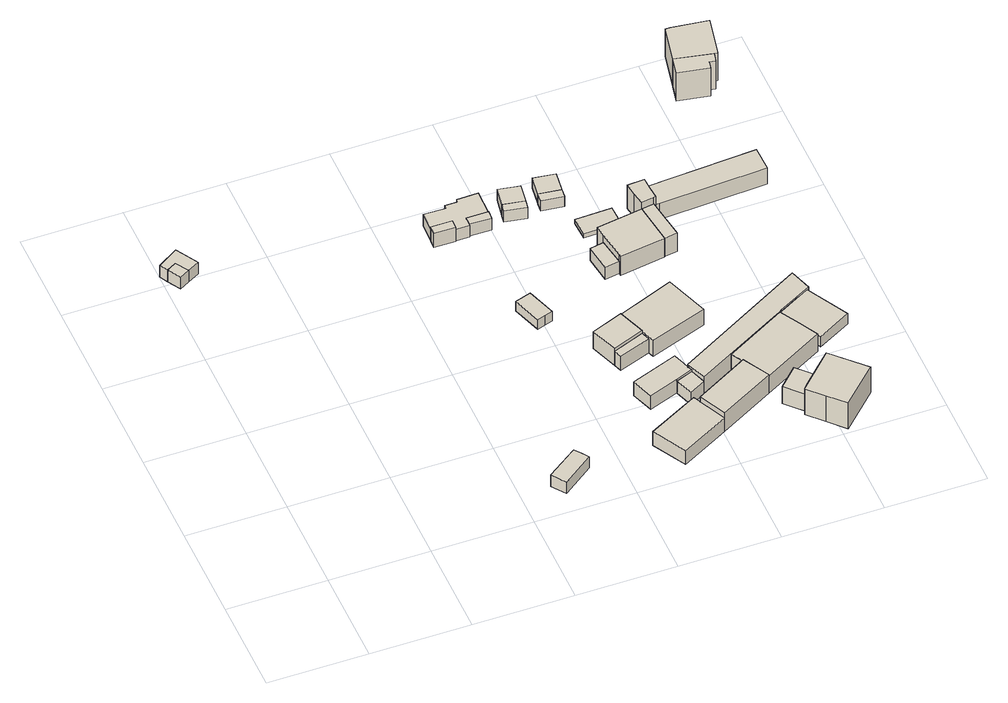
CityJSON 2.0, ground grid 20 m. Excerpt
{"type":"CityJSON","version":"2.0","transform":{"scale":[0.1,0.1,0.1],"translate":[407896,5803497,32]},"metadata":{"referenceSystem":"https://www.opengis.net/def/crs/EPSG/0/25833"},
"CityObjects":{
"building1":{"type":"Building","attributes":{"Gemeindeschluessel":"11000009","BezugspunktDach":"2200","function":"51009_1610","measuredHeight":3.01,"storeysAboveGround":0},"address":[{"country":"Germany","locality":"Berlin"}],"geometry":[{"type":"Solid","lod":"1","boundaries":[[[[0,1,2,3]],[[4,5,6,7]],[[4,7,3,2]],[[5,4,2,1]],[[6,5,1,0]],[[7,6,0,3]]]]}]},
"building2":{"type":"Building","attributes":{"Gemeindeschluessel":"11000009","BezugspunktDach":"2200","function":"31001_1010","measuredHeight":2.99,"storeysAboveGround":1},"address":[{"country":"Germany","locality":"Berlin","thoroughfareNumber":"3 (3)","thoroughfareName":"Alt-Schmöckwitz"}],"geometry":[{"type":"Solid","lod":"1","boundaries":[[[[3,2,1,8,9,10]],[[11,12,5,4,7,13]],[[11,13,10,9]],[[12,11,9,8]],[[5,12,8,1]],[[4,5,1,2]],[[7,4,2,3]],[[13,7,3,10]]]]}]},
"building3":{"type":"Building","attributes":{"Gemeindeschluessel":"11000009","BezugspunktDach":"2200","function":"31001_2000","measuredHeight":3.26,"storeysAboveGround":1},"address":[{"country":"Germany","locality":"Berlin","thoroughfareNumber":"5 (8)","thoroughfareName":"Alt-Schmöckwitz"}],"geometry":[{"type":"Solid","lod":"1","boundaries":[[[[14,15,16,17,18]],[[19,20,21,22,23]],[[19,23,18,17]],[[20,19,17,16]],[[21,20,16,15]],[[22,21,15,14]],[[23,22,14,18]]]]}]},
"building4":{"type":"Building","attributes":{"Gemeindeschluessel":"11000009","BezugspunktDach":"2200","function":"51009_1610","measuredHeight":3.65,"storeysAboveGround":0},"address":[{"country":"Germany","locality":"Berlin"}],"geometry":[{"type":"Solid","lod":"1","boundaries":[[[[24,25,26,27]],[[28,29,30,31]],[[28,31,27,26]],[[29,28,26,25]],[[30,29,25,24]],[[31,30,24,27]]]]}]},
"building5":{"type":"Building","attributes":{"Gemeindeschluessel":"11000009","BezugspunktDach":"2200","function":"31001_1010","measuredHeight":2.72,"storeysAboveGround":1},"address":[{"country":"Germany","locality":"Berlin","thoroughfareNumber":"5 (5)","thoroughfareName":"Alt-Schmöckwitz"}],"geometry":[{"type":"Solid","lod":"1","boundaries":[[[[32,33,34,35,36]],[[37,38,39,40,41]],[[37,41,36,35]],[[38,37,35,34]],[[39,38,34,33]],[[40,39,33,32]],[[41,40,32,36]]]]}]},
"building6":{"type":"Building","attributes":{"Gemeindeschluessel":"11000009","BezugspunktDach":"2200","function":"31001_1010","measuredHeight":3.06,"storeysAboveGround":1},"address":[{"country":"Germany","locality":"Berlin","thoroughfareNumber":"4 (6)","thoroughfareName":"Alt-Schmöckwitz"}],"geometry":[{"type":"Solid","lod":"1","boundaries":[[[[42,43,44,45,46,47,48,49,50,51,52,53]],[[54,55,56,57,58,59,60,61,62,63,64,65]],[[54,65,53,52]],[[55,54,52,51]],[[56,55,51,50]],[[57,56,50,49]],[[58,57,49,48]],[[59,58,48,47]],[[60,59,47,46]],[[61,60,46,45]],[[62,61,45,44]],[[63,62,44,43]],[[64,63,43,42]],[[65,64,42,53]]]]}]},
"building7":{"type":"Building","attributes":{"Gemeindeschluessel":"11000009","BezugspunktDach":"2200","function":"51009_1610","measuredHeight":3.07,"storeysAboveGround":0},"address":[{"country":"Germany","locality":"Berlin"}],"geometry":[{"type":"Solid","lod":"1","boundaries":[[[[66,67,68,69]],[[70,71,72,73]],[[70,73,69,68]],[[71,70,68,67]],[[72,71,67,66]],[[73,72,66,69]]]]}]},
"building8":{"type":"Building","attributes":{"Gemeindeschluessel":"11000009","BezugspunktDach":"2200","function":"51009_1610","measuredHeight":3.82,"storeysAboveGround":0},"address":[{"country":"Germany","locality":"Berlin"}],"geometry":[{"type":"Solid","lod":"1","boundaries":[[[[74,75,76,77]],[[78,79,80,81]],[[78,81,77,76]],[[79,78,76,75]],[[80,79,75,74]],[[81,80,74,77]]]]}]},
"building9":{"type":"Building","attributes":{"Gemeindeschluessel":"11000009","BezugspunktDach":"2200","function":"51009_1610","measuredHeight":2.91,"storeysAboveGround":0},"address":[{"country":"Germany","locality":"Berlin"}],"geometry":[{"type":"Solid","lod":"1","boundaries":[[[[82,83,84,85]],[[86,87,88,89]],[[86,89,85,84]],[[87,86,84,83]],[[88,87,83,82]],[[89,88,82,85]]]]}]},
"building10":{"type":"Building","attributes":{"Gemeindeschluessel":"11000009","function":"31001_2000"},"address":[{"country":"Germany","locality":"Berlin","thoroughfareNumber":"5 (7)","thoroughfareName":"Alt-Schmöckwitz"}],"children":["building10-1","building10-2"]},
"building10-1":{"type":"BuildingPart","attributes":{"BezugspunktDach":"2200","measuredHeight":4.79,"storeysAboveGround":1},"parents":["building10"],"geometry":[{"type":"Solid","lod":"1","boundaries":[[[[90,91,92,93,94,95]],[[96,97,98,79,78,99]],[[96,99,95,94]],[[97,96,94,93]],[[98,97,93,92]],[[79,98,92,91]],[[78,79,91,90]],[[99,78,90,95]]]]}]},
"building10-2":{"type":"BuildingPart","attributes":{"BezugspunktDach":"2200","measuredHeight":4.76,"storeysAboveGround":1},"parents":["building10"],"geometry":[{"type":"MultiSurface","lod":"1","boundaries":[[[100,101,102,103]],[[99,78,81,104]],[[99,104,103,102]],[[90,95,102,101]],[[81,78,101,100]],[[104,81,100,103]],[[78,99,95,90]]]}]},
"building11":{"type":"Building","attributes":{"Gemeindeschluessel":"11000009","BezugspunktDach":"2200","function":"31001_1010","measuredHeight":2.85,"storeysAboveGround":1},"address":[{"country":"Germany","locality":"Berlin","thoroughfareNumber":"4 (5)","thoroughfareName":"Alt-Schmöckwitz"}],"geometry":[{"type":"Solid","lod":"1","boundaries":[[[[83,105,106,84]],[[107,108,109,110]],[[107,110,84,106]],[[108,107,106,105]],[[109,108,105,83]],[[110,109,83,84]]]]}]},
"building12":{"type":"Building","attributes":{"Gemeindeschluessel":"11000009","function":"31001_2000"},"address":[{"country":"Germany","locality":"Berlin","thoroughfareNumber":"5A (1)","thoroughfareName":"Alt-Schmöckwitz"}],"children":["building12-1","building12-2","building12-3"]},
"building12-1":{"type":"BuildingPart","attributes":{"BezugspunktDach":"2200","measuredHeight":4.97,"storeysAboveGround":1},"parents":["building12"],"geometry":[{"type":"MultiSurface","lod":"1","boundaries":[[[111,112,113,114,115]],[[116,117,118,119,120]],[[116,120,115,114]],[[117,116,114,113]],[[118,117,113,112]],[[119,118,112,111]],[[120,121,122,115]],[[119,111,122,121]]]}]},
"building12-2":{"type":"BuildingPart","attributes":{"BezugspunktDach":"2200","measuredHeight":5.75,"storeysAboveGround":1},"parents":["building12"],"geometry":[{"type":"MultiSurface","lod":"1","boundaries":[[[123,124,125,126]],[[121,119,127,128]],[[121,128,126,125]],[[119,111,122,125,124]],[[127,119,124,123]],[[129,130,131,123,126]],[[132,121,122,111,119]],[[128,133,130,129]],[[133,127,131,130]]]}]},
"building12-3":{"type":"BuildingPart","attributes":{"BezugspunktDach":"2200","measuredHeight":5.43,"storeysAboveGround":1},"parents":["building12"],"geometry":[{"type":"MultiSurface","lod":"1","boundaries":[[[134,131,130,135,136]],[[137,133,127,138,139]],[[137,139,136,135]],[[137,135,129,128]],[[138,127,131,134]],[[139,138,134,136]],[[133,128,129,130]],[[127,133,130,131]]]}]},
"building13":{"type":"Building","attributes":{"Gemeindeschluessel":"11000009","BezugspunktDach":"2200","function":"31001_1010","measuredHeight":3.5,"storeysAboveGround":1},"address":[{"country":"Germany","locality":"Berlin","thoroughfareNumber":"5 (4)","thoroughfareName":"Alt-Schmöckwitz"}],"geometry":[{"type":"Solid","lod":"1","boundaries":[[[[140,141,142,143]],[[144,145,146,147]],[[144,147,143,142]],[[145,144,142,141]],[[146,145,141,140]],[[147,146,140,143]]]]}]},
"building14":{"type":"Building","attributes":{"Gemeindeschluessel":"11000009","BezugspunktDach":"2200","function":"51009_1610","measuredHeight":2.6,"storeysAboveGround":0},"address":[{"country":"Germany","locality":"Berlin"}],"geometry":[{"type":"Solid","lod":"1","boundaries":[[[[148,149,150,151]],[[152,153,154,155]],[[152,155,151,150]],[[153,152,150,149]],[[154,153,149,148]],[[155,154,148,151]]]]}]},
"building15":{"type":"Building","attributes":{"Gemeindeschluessel":"11000009","BezugspunktDach":"2200","function":"31001_1010","measuredHeight":2.5,"storeysAboveGround":1},"address":[{"country":"Germany","locality":"Berlin","thoroughfareNumber":"4 (4)","thoroughfareName":"Alt-Schmöckwitz"}],"geometry":[{"type":"Solid","lod":"1","boundaries":[[[[149,156,157,150]],[[158,159,160,161]],[[158,161,150,157]],[[159,158,157,156]],[[160,159,156,149]],[[161,160,149,150]]]]}]},
"building16":{"type":"Building","attributes":{"Gemeindeschluessel":"11000009","function":"31001_2000"},"address":[{"country":"Germany","locality":"Berlin","thoroughfareNumber":"5 (6)","thoroughfareName":"Alt-Schmöckwitz"}],"children":["building16-1","building16-2","building16-3"]},
"building16-1":{"type":"BuildingPart","attributes":{"BezugspunktDach":"2200","measuredHeight":4.19,"storeysAboveGround":1},"parents":["building16"],"geometry":[{"type":"MultiSurface","lod":"1","boundaries":[[[162,163,164,165,166,167,168]],[[169,170,171,172,173,174,175]],[[169,175,168,167]],[[170,169,167,166]],[[171,170,166,165]],[[172,171,165,164]],[[173,172,164,163]],[[174,173,163,162]],[[176,177,178,174,162,168],[178,179,180,174]],[[175,181,178,177,176]],[[179,178,174,180]]]}]},
"building16-2":{"type":"BuildingPart","attributes":{"BezugspunktDach":"2200","measuredHeight":3.85,"storeysAboveGround":1},"parents":["building16"],"geometry":[{"type":"MultiSurface","lod":"1","boundaries":[[[182,183,177,176,184,185,186]],[[187,188,175,178,189,190,191]],[[187,191,186,185]],[[188,187,185,184]],[[175,188,184,176]],[[192,179,178,177,183]],[[190,189,183,182]],[[191,190,182,186]],[[178,175,176,177]],[[189,178,179,192]]]}]},
"building16-3":{"type":"BuildingPart","attributes":{"BezugspunktDach":"2200","measuredHeight":3.06,"storeysAboveGround":1},"parents":["building16"],"geometry":[{"type":"MultiSurface","lod":"1","boundaries":[[[193,180,179,192]],[[178,174,194,189]],[[194,174,180,193]],[[189,194,193,192]],[[178,189,192,179,195]],[[174,178,179,180]]]}]},
"building17":{"type":"Building","attributes":{"Gemeindeschluessel":"11000009","BezugspunktDach":"2200","function":"31001_2000","measuredHeight":1.01,"storeysAboveGround":1},"address":[{"country":"Germany","locality":"Berlin","thoroughfareNumber":"4 (3)","thoroughfareName":"Alt-Schmöckwitz"}],"geometry":[{"type":"Solid","lod":"1","boundaries":[[[[196,197,198,199]],[[200,201,202,203]],[[200,203,199,198]],[[201,200,198,197]],[[202,201,197,196]],[[203,202,196,199]]]]}]},
"building18":{"type":"Building","attributes":{"Gemeindeschluessel":"11000009","BezugspunktDach":"2200","function":"31001_1010","measuredHeight":4.83,"storeysAboveGround":1},"address":[{"country":"Germany","locality":"Berlin","thoroughfareNumber":"5 (3)","thoroughfareName":"Alt-Schmöckwitz"}],"geometry":[{"type":"Solid","lod":"1","boundaries":[[[[204,205,206,207,208,209]],[[210,211,212,213,214,215]],[[210,215,209,208]],[[211,210,208,207]],[[212,211,207,206]],[[213,212,206,205]],[[214,213,205,204]],[[215,214,204,209]]]]}]},
"building19":{"type":"Building","attributes":{"Gemeindeschluessel":"11000009","function":"31001_1010"},"address":[{"country":"Germany","locality":"Berlin","thoroughfareNumber":"6","thoroughfareName":"Alt-Schmöckwitz"}],"children":["building19-1","building19-2"]},
"building19-1":{"type":"BuildingPart","attributes":{"BezugspunktDach":"2200","measuredHeight":8.86,"storeysAboveGround":2},"parents":["building19"],"geometry":[{"type":"MultiSurface","lod":"1","boundaries":[[[216,217,218,219,220,221,222]],[[223,224,225,226,227,228,229]],[[223,229,222,221]],[[230,231,223,221,220]],[[225,224,220,219]],[[226,225,219,218]],[[227,226,218,217]],[[228,227,217,216]],[[229,228,216,222]],[[224,223,231,230]]]}]},
"building19-2":{"type":"BuildingPart","attributes":{"BezugspunktDach":"2200","measuredHeight":4.39,"storeysAboveGround":2},"parents":["building19"],"geometry":[{"type":"Solid","lod":"1","boundaries":[[[[231,230,232,233]],[[234,224,223,235]],[[234,235,233,232]],[[224,234,232,230]],[[235,223,231,233]],[[231,223,224,230]]]]}]},
"building20":{"type":"Building","attributes":{"Gemeindeschluessel":"11000009","BezugspunktDach":"2200","function":"31001_2000","measuredHeight":4.75,"storeysAboveGround":1},"address":[{"country":"Germany","locality":"Berlin","thoroughfareNumber":"5 (2)","thoroughfareName":"Alt-Schmöckwitz"}],"geometry":[{"type":"Solid","lod":"1","boundaries":[[[[207,236,237,208]],[[238,239,240,241]],[[238,241,208,237]],[[239,238,237,236]],[[240,239,236,207]],[[241,240,207,208]]]]}]},
"building21":{"type":"Building","attributes":{"Gemeindeschluessel":"11000009","BezugspunktDach":"2200","function":"51009_1610","measuredHeight":6.75,"storeysAboveGround":0},"address":[{"country":"Germany","locality":"Berlin"}],"geometry":[{"type":"Solid","lod":"1","boundaries":[[[[242,243,244,245,246,247,248]],[[249,250,251,252,253,254,255]],[[249,255,248,247]],[[250,249,247,246]],[[251,250,246,245]],[[252,251,245,244]],[[253,252,244,243]],[[254,253,243,242]],[[255,254,242,248]]]]}]},
"building22":{"type":"Building","attributes":{"Gemeindeschluessel":"11000009","BezugspunktDach":"2200","function":"31001_2000","measuredHeight":2.68,"storeysAboveGround":1},"address":[{"country":"Germany","locality":"Berlin","thoroughfareNumber":"5A","thoroughfareName":"Alt-Schmöckwitz"}],"geometry":[{"type":"Solid","lod":"1","boundaries":[[[[256,257,258,259,260]],[[261,262,263,264,265]],[[261,265,260,259]],[[262,261,259,258]],[[263,262,258,257]],[[264,263,257,256]],[[265,264,256,260]]]]}]},
"building23":{"type":"Building","attributes":{"Gemeindeschluessel":"11000009","BezugspunktDach":"2200","function":"31001_2000","measuredHeight":4.77,"storeysAboveGround":1},"address":[{"country":"Germany","locality":"Berlin","thoroughfareNumber":"4 (2)","thoroughfareName":"Alt-Schmöckwitz"}],"geometry":[{"type":"Solid","lod":"1","boundaries":[[[[266,267,268,269,270]],[[271,272,273,274,275]],[[271,275,270,269]],[[272,271,269,268]],[[273,272,268,267]],[[274,273,267,266]],[[275,274,266,270]]]]}]},
"building24":{"type":"Building","attributes":{"Gemeindeschluessel":"11000009","BezugspunktDach":"2200","function":"31001_1010","measuredHeight":7.18,"storeysAboveGround":1},"address":[{"country":"Germany","locality":"Berlin","thoroughfareNumber":"3 (1)","thoroughfareName":"Alt-Schmöckwitz"}],"geometry":[{"type":"Solid","lod":"1","boundaries":[[[[276,277,278,279,280,281]],[[282,283,284,285,286,287]],[[282,287,281,280]],[[283,282,280,279]],[[284,283,279,278]],[[285,284,278,277]],[[286,285,277,276]],[[287,286,276,281]]]]}]},
"building25":{"type":"Building","attributes":{"Gemeindeschluessel":"11000009","BezugspunktDach":"2200","function":"31001_1010","measuredHeight":7.17,"storeysAboveGround":1},"address":[{"country":"Germany","locality":"Berlin","thoroughfareNumber":"3","thoroughfareName":"Alt-Schmöckwitz"}],"geometry":[{"type":"Solid","lod":"1","boundaries":[[[[279,288,289,290,291,292,280]],[[293,294,295,296,297,298,299]],[[293,299,280,292]],[[294,293,292,291]],[[295,294,291,290]],[[296,295,290,289]],[[297,296,289,288]],[[298,297,288,279]],[[299,298,279,280]]]]}]}
},
"vertices":[
[25,782,40],[45,793,40],[29,819,40],[10,808,40],[29,819,10],[45,793,10],[25,782,10],[10,808,10],
[68,806,40],[42,850,40],[1,824,40],[42,850,10],[68,806,10],[1,824,10],
[480,44,40],[542,89,40],[532,103,40],[522,116,40],[460,72,40],[522,116,11],[532,103,11],[542,89,11],[480,44,11],[460,72,11],
[526,700,58],[526,718,58],[484,718,58],[483,700,58],[484,718,22],[526,718,22],[526,700,22],[483,700,22],
[582,441,44],[598,446,44],[614,451,44],[594,509,44],[562,499,44],[594,509,20],[614,451,20],[598,446,20],[582,441,20],[562,499,20],
[526,718,53],[526,700,53],[553,700,53],[553,717,53],[596,717,53],[597,770,53],[555,769,53],[554,763,53],[529,763,53],[528,756,53],[485,757,53],[484,718,53],[485,757,23],[528,756,23],[529,763,23],[554,763,23],[555,769,23],[597,770,23],[596,717,23],[553,717,23],[553,700,23],[526,700,23],[526,718,23],[484,718,23],
[595,699,56],[596,717,56],[553,717,56],[553,700,56],[553,717,26],[596,717,26],[595,699,26],[553,700,26],
[683,290,55],[746,313,55],[740,330,55],[677,306,55],[740,330,19],[746,313,19],[683,290,19],[677,306,19],
[665,700,57],[668,717,57],[624,724,57],[622,708,57],[624,724,28],[668,717,28],[665,700,28],[622,708,28],
[740,330,60],[746,313,60],[750,301,60],[864,341,60],[833,428,60],[720,384,60],[833,428,19],[864,341,19],[750,301,19],[720,384,19],
[677,306,62],[740,330,62],[720,384,62],[657,360,62],[657,360,19],
[674,755,57],[631,763,57],[631,763,29],[674,755,29],[668,717,29],[624,724,29],
[914,146,54],[1034,212,54],[1013,251,54],[991,289,54],[870,222,54],[991,289,10],[1013,251,10],[1034,212,10],[914,146,10],[870,222,10],[884,199,10],[884,199,54],
[803,86,57],[914,146,57],[884,199,57],[777,140,57],[803,86,10],[777,140,10],[777,140,45],[787,120,45],[803,86,45],[899,173,10],[787,120,10],
[707,34,45],[770,154,45],[670,101,45],[770,154,10],[707,34,10],[670,101,10],
[739,508,57],[768,512,57],[759,567,57],[732,562,57],[759,567,26],[768,512,26],[739,508,26],[732,562,26],
[737,701,57],[739,719,57],[695,725,57],[693,707,57],[695,725,31],[739,719,31],[737,701,31],[693,707,31],
[744,760,57],[700,766,57],[700,766,32],[744,760,32],[739,719,32],[695,725,32],
[803,186,55],[985,286,55],[991,289,55],[995,292,55],[1062,328,55],[1048,372,55],[788,227,55],[1048,372,13],[1062,328,13],[995,292,13],[991,289,13],[985,286,13],[803,186,13],[788,227,13],[788,227,48],[792,218,48],[792,218,13],[792,218,44],[803,186,44],[790,223,13],
[699,184,48],[758,205,48],[784,240,48],[776,262,48],[683,228,48],[776,262,13],[784,240,13],[758,205,13],[699,184,13],[683,228,13],[758,205,44],
[771,168,44],[771,168,13],[792,218,29],
[740,614,42],[812,616,42],[811,656,42],[738,654,42],[811,656,32],[812,616,32],[740,614,32],[738,654,32],
[759,567,75],[768,512,75],[769,506,75],[859,520,75],[848,604,75],[756,590,75],[848,604,27],[859,520,27],[769,506,27],[768,512,27],[759,567,27],[756,590,27],
[981,37,81],[1011,5,81],[1082,75,81],[1021,138,81],[994,111,81],[957,74,81],[951,68,81],[957,74,15],[994,111,15],[1021,138,15],[1082,75,15],[1011,5,15],[981,37,15],[951,68,15],[994,111,59],[957,74,59],
[961,145,59],[924,108,59],[961,145,15],[924,108,15],
[885,524,75],[873,608,75],[873,608,28],[885,524,28],[859,520,28],[848,604,28],
[844,629,92],[848,604,92],[873,608,92],[877,608,92],[875,632,92],[874,656,92],[840,654,92],[874,656,32],[875,632,32],[877,608,32],[873,608,32],[848,604,32],[844,629,32],[840,654,32],
[1034,212,52],[1037,206,52],[1104,242,52],[1058,326,52],[991,289,52],[1058,326,26],[1104,242,26],[1037,206,26],[1034,212,26],[991,289,26],
[877,608,72],[885,608,72],[1098,620,72],[1097,670,72],[874,656,72],[1097,670,30],[1098,620,30],[885,608,30],[877,608,30],[874,656,30],
[1082,855,112],[1085,870,112],[1097,868,112],[1101,887,112],[1027,902,112],[1020,867,112],[1027,902,40],[1101,887,40],[1097,868,40],[1085,870,40],[1082,855,40],[1020,867,40],
[1108,886,112],[1125,968,112],[1124,968,112],[1052,977,112],[1042,977,112],[1042,977,41],[1052,977,41],[1124,968,41],[1125,968,41],[1108,886,41],[1101,887,41],[1027,902,41]
]}
